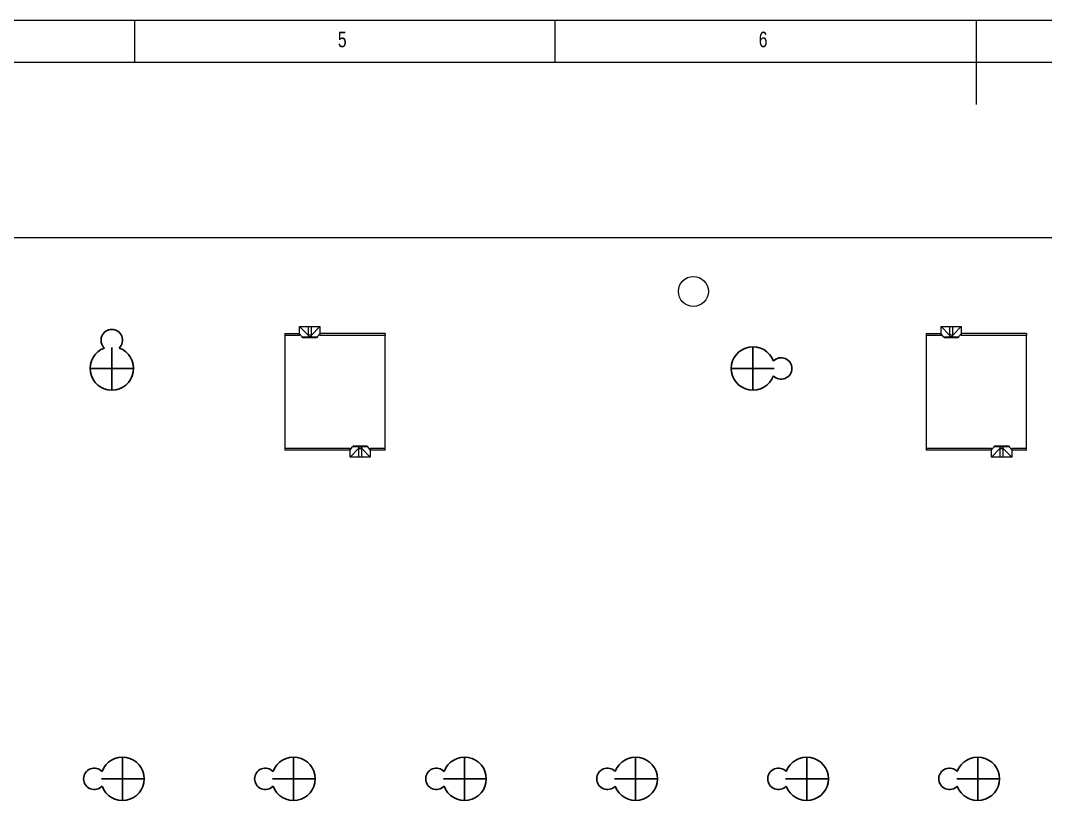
# Model space of a CAD drawing. Header units: millimetres. Extents: x 5 to 589, y 5 to 415.
# Drawn here: x 183.5 to 305.2, y 322.3 to 415 of the extents above; entities that cross this region are included whole.
import ezdxf

# ---------------------------------------------------------------- set-up
doc = ezdxf.new("R2010")
doc.units = ezdxf.units.MM
doc.styles.add('SLDTEXTSTYLE0', font='TXT', dxfattribs={"width": 0.75})

msp = doc.modelspace()

# ---------------------------------------------------------------- linework, layer by layer
at = {"color": 7, "linetype": 'Continuous', "lineweight": 0}
for p, q in [((589, 415), (5, 415)), ((197, 415), (197, 410)), ((247, 410), (247, 415)), ((297, 415), (297, 405)), ((584, 410), (10, 410))]:
    msp.add_line(p, q, dxfattribs=at)
at = {"color": 7, "linetype": 'Continuous', "lineweight": 15}
for p, q in [((521.21, 389.16), (89.41, 389.16)), ((214.87, 377.83), (216.62, 377.83)), ((214.87, 377.83), (214.87, 377.58)), ((214.87, 377.58), (214.87, 364.18)), ((216.62, 377.58), (214.87, 377.58)), ((216.62, 378.63), (217.62, 378.63)), ((216.62, 378.63), (217.62, 377.63)), ((216.62, 377.78), (216.62, 378.63)), ((216.92, 377.4), (216.62, 377.78)), ((216.62, 377.58), (216.62, 377.78)), ((217.62, 378.63), (218.02, 378.63)), ((217.62, 378.63), (217.62, 377.63)), ((218.02, 377.63), (217.62, 377.63)), ((217.62, 377.63), (217.62, 377.46)), ((218.02, 377.63), (219.02, 378.63)), ((218.02, 378.63), (219.02, 378.63)), ((218.02, 377.63), (218.02, 378.63)), ((218.02, 377.46), (218.02, 377.63)), ((218.71, 377.4), (219.02, 377.78)), ((219.02, 378.63), (219.02, 377.78)), ((226.77, 377.83), (219.02, 377.83)), ((219.02, 377.78), (219.02, 377.58)), ((226.77, 377.58), (219.02, 377.58)), ((226.77, 377.83), (226.77, 377.58)), ((226.77, 364.18), (226.77, 377.58)), ((291.07, 377.83), (292.82, 377.83)), ((291.07, 377.83), (291.07, 377.58)), ((292.82, 377.58), (291.07, 377.58)), ((291.07, 377.58), (291.07, 364.18)), ((292.82, 377.78), (292.82, 378.63)), ((292.82, 378.63), (293.82, 377.63)), ((292.82, 378.63), (293.82, 378.63)), ((293.12, 377.4), (292.82, 377.78)), ((292.82, 377.58), (292.82, 377.78)), ((293.82, 378.63), (294.22, 378.63)), ((293.82, 378.63), (293.82, 377.63)), ((293.82, 377.63), (293.82, 377.46)), ((294.22, 377.63), (293.82, 377.63)), ((294.22, 377.63), (295.22, 378.63)), ((294.22, 378.63), (295.22, 378.63)), ((294.22, 377.63), (294.22, 378.63)), ((294.22, 377.46), (294.22, 377.63)), ((294.91, 377.4), (295.22, 377.78)), ((295.22, 378.63), (295.22, 377.78)), ((302.97, 377.83), (295.22, 377.83)), ((295.22, 377.78), (295.22, 377.58)), ((302.97, 377.58), (295.22, 377.58)), ((302.97, 377.83), (302.97, 377.58)), ((302.97, 364.18), (302.97, 377.58)), ((216.92, 377.4), (217.62, 377.46)), ((217.02, 377.28), (216.92, 377.4)), ((218.62, 377.28), (217.02, 377.28)), ((217.62, 377.46), (218.02, 377.46)), ((218.02, 377.46), (218.71, 377.4)), ((218.71, 377.4), (218.62, 377.28)), ((293.12, 377.4), (293.82, 377.46)), ((293.22, 377.28), (293.12, 377.4)), ((294.82, 377.28), (293.22, 377.28)), ((293.82, 377.46), (294.22, 377.46)), ((294.22, 377.46), (294.91, 377.4)), ((294.91, 377.4), (294.82, 377.28)), ((214.87, 364.18), (222.62, 364.18)), ((214.87, 364.18), (214.87, 363.93)), ((222.62, 363.98), (222.92, 364.36)), ((222.62, 363.98), (222.62, 364.18)), ((223.62, 364.13), (222.62, 363.13)), ((222.92, 364.36), (223.02, 364.48)), ((223.62, 364.3), (222.92, 364.36)), ((223.02, 364.48), (224.62, 364.48)), ((223.62, 364.3), (223.62, 364.13)), ((224.02, 364.3), (223.62, 364.3)), ((223.62, 364.13), (224.02, 364.13)), ((223.62, 364.13), (223.62, 363.13)), ((224.71, 364.36), (224.02, 364.3)), ((224.02, 364.13), (224.02, 364.3)), ((225.02, 363.13), (224.02, 364.13)), ((224.02, 363.13), (224.02, 364.13)), ((224.62, 364.48), (224.71, 364.36)), ((225.02, 363.98), (224.71, 364.36)), ((225.02, 364.18), (226.77, 364.18)), ((225.02, 364.18), (225.02, 363.98)), ((226.77, 363.93), (226.77, 364.18)), ((291.07, 364.18), (298.82, 364.18)), ((291.07, 364.18), (291.07, 363.93)), ((298.82, 363.98), (299.12, 364.36)), ((298.82, 363.98), (298.82, 364.18)), ((299.82, 364.13), (298.82, 363.13)), ((299.12, 364.36), (299.22, 364.48)), ((299.82, 364.3), (299.12, 364.36)), ((299.22, 364.48), (300.82, 364.48)), ((299.82, 364.3), (299.82, 364.13)), ((300.22, 364.3), (299.82, 364.3)), ((299.82, 364.13), (300.22, 364.13)), ((299.82, 364.13), (299.82, 363.13)), ((300.91, 364.36), (300.22, 364.3)), ((300.22, 364.13), (300.22, 364.3)), ((301.22, 363.13), (300.22, 364.13)), ((300.22, 363.13), (300.22, 364.13)), ((300.82, 364.48), (300.91, 364.36)), ((301.22, 363.98), (300.91, 364.36)), ((301.22, 364.18), (302.97, 364.18)), ((301.22, 364.18), (301.22, 363.98)), ((302.97, 363.93), (302.97, 364.18)), ((222.62, 363.93), (214.87, 363.93)), ((222.62, 363.13), (222.62, 363.98)), ((223.62, 363.13), (222.62, 363.13)), ((224.02, 363.13), (223.62, 363.13)), ((225.02, 363.13), (224.02, 363.13)), ((225.02, 363.98), (225.02, 363.13)), ((226.77, 363.93), (225.02, 363.93)), ((298.82, 363.93), (291.07, 363.93)), ((298.82, 363.13), (298.82, 363.98)), ((299.82, 363.13), (298.82, 363.13)), ((300.22, 363.13), (299.82, 363.13)), ((301.22, 363.13), (300.22, 363.13)), ((301.22, 363.98), (301.22, 363.13)), ((302.97, 363.93), (301.22, 363.93))]:
    msp.add_line(p, q, dxfattribs=at)
at = {"color": 0, "lineweight": -2}
for p, q in [((194.31, 376.16), (194.31, 371.16)), ((194.31, 376.16), (194.31, 371.16)), ((194.31, 376.16), (194.31, 371.16)), ((194.31, 376.16), (194.31, 371.16)), ((270.48, 376.16), (270.48, 371.16)), ((191.81, 373.66), (196.81, 373.66)), ((191.81, 373.66), (196.81, 373.66)), ((191.81, 373.66), (196.81, 373.66)), ((191.81, 373.66), (196.81, 373.66)), ((267.98, 373.66), (272.98, 373.66)), ((195.58, 327.4), (195.58, 322.4)), ((215.9, 327.4), (215.9, 322.4)), ((236.22, 327.4), (236.22, 322.4)), ((256.54, 327.4), (256.54, 322.4)), ((276.86, 327.4), (276.86, 322.4)), ((297.18, 327.4), (297.18, 322.4)), ((193.08, 324.9), (198.08, 324.9)), ((213.4, 324.9), (218.4, 324.9)), ((233.72, 324.9), (238.72, 324.9)), ((254.04, 324.9), (259.04, 324.9)), ((274.36, 324.9), (279.36, 324.9)), ((294.68, 324.9), (299.68, 324.9))]:
    msp.add_line(p, q, dxfattribs=at)
at = {"color": 7, "linetype": 'Continuous', "lineweight": 15}
msp.add_circle((263.4, 382.81), 1.78, dxfattribs=at)
for centre, radius, start, end in [((194.31, 377.01), 1.28, 313.2951, 226.7049), ((194.31, 373.66), 2.58, 109.8494, 70.1506), ((270.48, 373.66), 2.58, 19.8494, 340.1506), ((273.83, 373.66), 1.27, 223.2951, 136.7049), ((195.58, 324.9), 2.58, 199.8494, 160.1506), ((215.9, 324.9), 2.58, 199.8494, 160.1506), ((236.22, 324.9), 2.58, 199.8494, 160.1506), ((256.54, 324.9), 2.58, 199.8494, 160.1506), ((276.86, 324.9), 2.58, 199.8494, 160.1506), ((297.18, 324.9), 2.58, 199.8494, 160.1506), ((192.23, 324.9), 1.27, 43.2951, 316.7049), ((212.55, 324.9), 1.27, 43.2951, 316.7049), ((232.87, 324.9), 1.27, 43.2951, 316.7049), ((253.19, 324.9), 1.27, 43.2951, 316.7049), ((273.51, 324.9), 1.27, 43.2951, 316.7049), ((293.83, 324.9), 1.27, 43.2951, 316.7049)]:
    msp.add_arc(centre, radius, start, end)

# ---------------------------------------------------------------- texts
at = {"color": 7, "linetype": 'Continuous', "lineweight": 0, "char_height": 1.85, "attachment_point": 1, "style": 'SLDTEXTSTYLE0'}
for s, insert in [('5', (221.17, 413.67)), ('6', (271.17, 413.67))]:
    msp.add_mtext(s, dxfattribs=dict(at, insert=insert))

doc.saveas('drawing.dxf')
